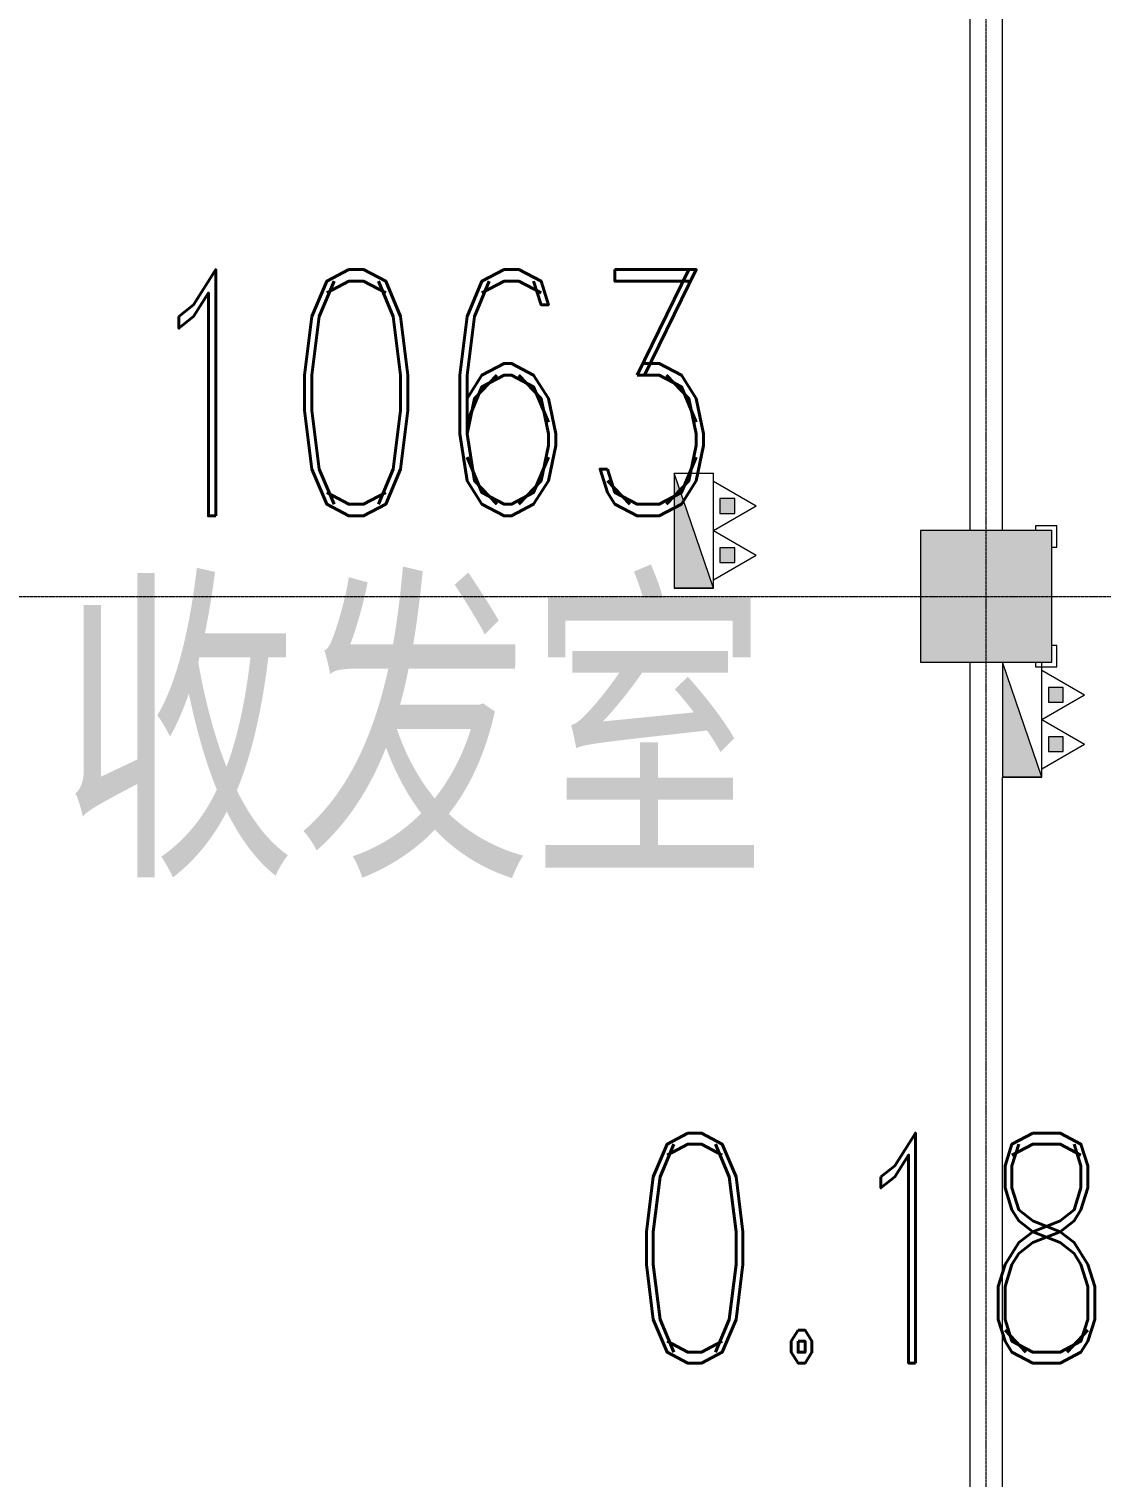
# Model space of a CAD drawing. Header units: millimetres. Extents: x -76632 to 443185, y -33181 to 192400.
# Drawn here: x 1373 to 7900, y 59440 to 68253 of the extents above; entities that cross this region are included whole.
import ezdxf

# ---------------------------------------------------------------- set-up
doc = ezdxf.new("R2010")
doc.units = ezdxf.units.MM
doc.linetypes.add('轴网线', pattern=[22.04, 18.38, -1.83, 0, -1.83])
doc.layers.get('0').update_dxf_attribs({"color": 8})
for name, color, linetype, lineweight in [('A-ANNO-NOTE', 8, 'Continuous', 5), ('A-AREA-IDEN', 8, 'Continuous', 9), ('A-DETL-GENF', 8, 'Continuous', 18), ('A-WALL', 8, 'Continuous', 5), ('M-EQPM', 8, 'Continuous', 5), ('Q-SPCQ', 8, 'Continuous', 5), ('S-COLS', 8, 'Continuous', 5), ('S-GRID', 8, 'Continuous', 9)]:
    doc.layers.add(name, color=color, linetype=linetype, lineweight=lineweight)
doc.styles.add('RomanD', font='romand__.ttf', dxfattribs={"width": 0.7, "height": 1500})
doc.styles.add('RomanD_3', font='romand__.ttf', dxfattribs={"width": 0.7, "height": 1400})
doc.styles.add('仿宋_2', font='simfang.ttf', dxfattribs={"width": 0.7, "height": 1500})

# ---------------------------------------------------------------- blocks, each defined once
blk = doc.blocks.new('X-ST-F3-01-C-001_HLP2_rvt-1-LAY-1F-1_500-A')
at = {"layer": 'S-COLS', "true_color": 0x808080}
blk.add_hatch(color=8, dxfattribs=at).paths.add_polyline_path([(7600, 64400), (7600, 65200), (6800, 65200), (6800, 64400), (7300, 64400)], flags=0)
at = {"layer": 'S-COLS', "color": 7, "lineweight": 9}
for p, q in [((7600, 65200), (6800, 65200)), ((6800, 65200), (6800, 64400)), ((7600, 64400), (7600, 65200)), ((6800, 64400), (7600, 64400))]:
    blk.add_line(p, q, dxfattribs=at)
blk = doc.blocks.new('室内消火栓箱_带灭火器__左右式_ - SG24D65-P-V101-LAY-1F-1_500-A')
at = {"layer": 'A-DETL-GENF', "lineweight": 5}
blk.add_hatch(color=256, dxfattribs=at).paths.add_polyline_path([(-350, 0), (-350, -240), (350, 0)], flags=0)
h = blk.add_hatch(color=256, dxfattribs=at)
h.paths.add_polyline_path([(-195, -279.7), (-195, -369.7), (-105, -369.7), (-105, -279.7)], flags=0)
h.paths.add_polyline_path([(105, -300), (105, -369.7), (195, -369.7), (195, -279.7), (105, -279.7)], flags=0)
for p, q in [((350, 0), (-350, 0)), ((-350, -240), (350, 0)), ((-350, -240), (-350, 0)), ((-350, 0), (-350, -240)), ((-350, -240), (350, 0)), ((350, 0), (-350, 0)), ((-350, -240), (350, -240)), ((-300, -240), (-150, -499.8)), ((0, -240), (-150, -499.8)), ((0, -240), (150, -499.8)), ((300, -240), (150, -499.8)), ((-105, -279.7), (-195, -279.7)), ((-195, -279.7), (-195, -369.7)), ((-105, -369.7), (-105, -279.7)), ((195, -279.7), (105, -279.7)), ((105, -279.7), (105, -369.7)), ((195, -369.7), (195, -279.7)), ((-195, -369.7), (-105, -369.7)), ((105, -369.7), (195, -369.7))]:
    blk.add_line(p, q, dxfattribs=at)
blk = doc.blocks.new('室内消火栓箱_带灭火器__左右式_ - SG24D65-P-4294461-LAY-1F-1_500-A')
at = {"layer": 'A-DETL-GENF', "lineweight": 5}
blk.add_hatch(color=256, dxfattribs=at).paths.add_polyline_path([(-350, -240), (350, 0), (-350, 0), (-350, -127.8)], flags=0)
h = blk.add_hatch(color=256, dxfattribs=at)
h.paths.add_polyline_path([(-105, -369.7), (-105, -279.7), (-195, -279.7), (-195, -369.7)], flags=0)
h.paths.add_polyline_path([(195, -369.7), (195, -279.7), (105, -279.7), (105, -369.7)], flags=0)
for p, q in [((350, 0), (-350, 0)), ((-350, -240), (350, 0)), ((-350, -240), (-350, 0)), ((-350, 0), (-350, -240)), ((-350, -240), (350, 0)), ((350, 0), (-350, 0)), ((-350, -240), (350, -240)), ((-300, -240), (-150, -499.8)), ((0, -240), (-150, -499.8)), ((0, -240), (150, -499.8)), ((300, -240), (150, -499.8)), ((-105, -279.7), (-195, -279.7)), ((-195, -279.7), (-195, -369.7)), ((-105, -369.7), (-105, -279.7)), ((195, -279.7), (105, -279.7)), ((105, -279.7), (105, -369.7)), ((195, -369.7), (195, -279.7)), ((-195, -369.7), (-105, -369.7)), ((105, -369.7), (195, -369.7))]:
    blk.add_line(p, q, dxfattribs=at)
at = {"layer": 'M-EQPM'}
blk.add_line((350, 0), (350, -240), dxfattribs=at)
blk = doc.blocks.new('橡胶防撞护角 - 橡胶防撞护角-4757223-LAY-1F-1_500-A')
at = {"layer": 'Q-SPCQ'}
for p, q in [((830, 830), (700, 830)), ((700, 830), (700, 800)), ((830, 700), (830, 830)), ((800, 700), (830, 700)), ((830, 100), (800, 100)), ((830, -30), (830, 100)), ((700, 0), (700, -30)), ((700, -30), (830, -30))]:
    blk.add_line(p, q, dxfattribs=at)

msp = doc.modelspace()

# ---------------------------------------------------------------- linework, layer by layer
at = {"layer": 'A-WALL', "lineweight": 9, "transparency": 33554687}
for p, q in [((7100, 71600), (7100, 65200)), ((7300, 65200), (7300, 71600)), ((7100, 64400), (7100, 58000)), ((7300, 58000), (7300, 63700))]:
    msp.add_line(p, q, dxfattribs=at)
at = {"layer": 'S-GRID', "linetype": '轴网线', "transparency": 33554687}
for p, q in [((7200, -17706.2), (7200, 174400)), ((-16000, 64800), (308800, 64800))]:
    msp.add_line(p, q, dxfattribs=at)

# ---------------------------------------------------------------- block references
at = {"lineweight": 5, "transparency": 33554687}
msp.add_blockref('X-ST-F3-01-C-001_HLP2_rvt-1-LAY-1F-1_500-A', (0, 0), dxfattribs=at)
at = {"layer": 'M-EQPM', "transparency": 33554687, "rotation": 90}
for name, p in [('室内消火栓箱_带灭火器__左右式_ - SG24D65-P-4294461-LAY-1F-1_500-A', (5300, 65200)), ('室内消火栓箱_带灭火器__左右式_ - SG24D65-P-V101-LAY-1F-1_500-A', (7300, 64050))]:
    msp.add_blockref(name, p, dxfattribs=at)
at = {"layer": 'Q-SPCQ', "transparency": 33554687}
msp.add_blockref('橡胶防撞护角 - 橡胶防撞护角-4757223-LAY-1F-1_500-A', (6800, 64400), dxfattribs=at)

# ---------------------------------------------------------------- texts
at = {"layer": 'A-ANNO-NOTE', "lineweight": 9, "transparency": 33554687, "insert": (5005.7, 61533.1), "char_height": 1400, "width": 5106.749, "attachment_point": 1, "style": 'RomanD_3'}
msp.add_mtext('0.180', dxfattribs=at)
at = {"layer": 'A-AREA-IDEN', "transparency": 33554687, "char_height": 1500, "attachment_point": 1}
for s, insert, width, style in [('1063', (2015.2, 66789.1), 4826.159, 'RomanD'), ('收发室', (1568.5, 64754.9), 5892.403, '仿宋_2')]:
    msp.add_mtext(s, dxfattribs=dict(at, insert=insert, width=width, style=style))

doc.saveas('drawing.dxf')
